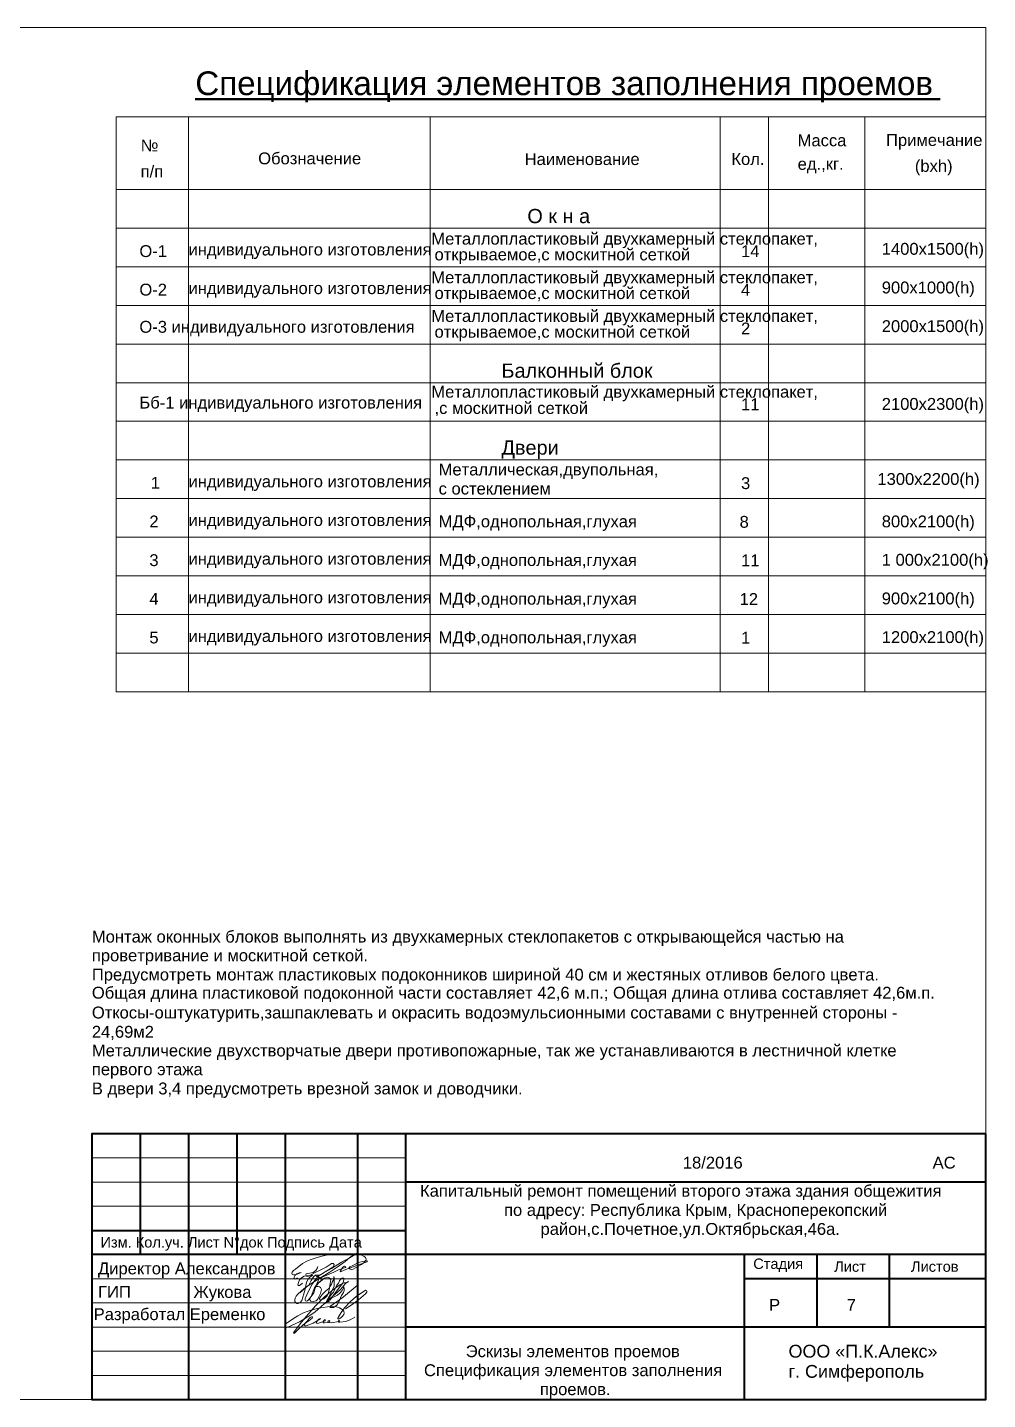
# Model space of a CAD drawing. Header units: millimetres. Extents: x 1372 to 666090, y 1285 to 31551.
# Drawn here: x 357527 to 377199, y 1997 to 30115 of the extents above; entities that cross this region are included whole.
import ezdxf

# ---------------------------------------------------------------- set-up
doc = ezdxf.new("R2010")
doc.units = ezdxf.units.MM
for name, color, linetype in [('PDF _2D-чертеж - Общий', 7, 'Continuous'), ('PDF _ar_note', 7, 'Continuous'), ('PDF _Слой ArchiCAD', 7, 'Continuous'), ('PDF _Текст', 7, 'Continuous')]:
    doc.layers.add(name, color=color, linetype=linetype)
doc.styles.add('PDF Arial', font='arial.ttf')

msp = doc.modelspace()

# ---------------------------------------------------------------- linework, layer by layer
at = {"layer": 'PDF _2D-чертеж - Общий', "lineweight": 40}
msp.add_lwpolyline([(377163.4, 7442.2), (358846.6, 7442.2), (358846.6, 1996.6), (377163.4, 1996.6)], close=True, dxfattribs=at)
msp.add_lwpolyline([(377163.4, 7442.2), (358846.6, 7442.2), (358846.6, 1996.6), (377163.4, 1996.6)], close=True, dxfattribs=at)
for points in [[(377163.4, 7442.2), (358846.6, 7442.2)], [(358846.6, 7442.2), (358846.6, 1996.6)], [(377163.4, 7442.2), (358846.6, 7442.2)], [(358846.6, 7442.2), (358846.6, 1996.6)], [(359836.7, 7442.2), (359836.7, 4966.9)], [(360826.8, 7442.2), (360826.8, 1996.6)], [(361816.9, 7442.2), (361816.9, 4966.9)], [(362807, 7442.2), (362807, 1996.6)], [(364292.2, 7442.2), (364292.2, 1996.6)], [(365282.3, 1996.6), (365282.3, 7442.2)], [(377163.4, 1996.6), (377163.4, 7442.2)], [(377163.4, 1996.6), (377163.4, 7442.2)], [(377163.4, 6452.1), (365282.3, 6452.1)], [(358846.6, 5462), (365282.3, 5462)], [(377163.4, 4966.9), (358846.6, 4966.9)], [(372212.9, 4966.9), (372212.9, 1996.6)], [(373698, 4966.9), (373698, 3481.8)], [(375183.2, 4966.9), (375183.2, 3481.8)], [(377163.4, 4471.9), (372212.9, 4471.9)], [(377163.4, 3481.8), (365282.3, 3481.8)], [(358846.6, 1996.6), (377163.4, 1996.6)], [(358846.6, 1996.6), (377163.4, 1996.6)]]:
    msp.add_lwpolyline(points, dxfattribs=at)
at = {"layer": 'PDF _ar_note', "lineweight": 20}
for points in [[(363057.3, 4491.8), (363032.1, 4472), (363010.9, 4466), (362993.4, 4479), (362989.8, 4504.6), (363013.5, 4546.5), (363046.4, 4575.7), (363097.5, 4590.3), (363137.6, 4603.1), (363055.5, 4566.6), (363017, 4551.8), (362977, 4550.2), (362949.6, 4566.6), (362945, 4585.3), (362949.6, 4604.9), (362977.6, 4642.3), (363016.2, 4671.5), (363165, 4782), (363280, 4843), (363402.2, 4889.6), (363528.6, 4928.6), (363657.7, 4957.2), (363836, 4975.3), (364015.4, 4982.7), (364144.3, 4987.8), (364272.7, 4982.7), (364354.4, 4966.3), (364427.8, 4929.8), (364452.2, 4906.6), (364464.3, 4876.9), (364457.6, 4846.6), (364438.8, 4820.3), (364372.7, 4767), (364298.3, 4723.6), (364199.7, 4670.6), (364156.7, 4663.3), (364137.2, 4667.6), (364121.2, 4679.8), (364116, 4700.2), (364132, 4716.8), (364194.2, 4745.5), (364307.4, 4802), (364424.2, 4833.1), (364478.7, 4836.2), (364490.1, 4831.2), (364484.4, 4820.3), (364444.3, 4802), (364318.3, 4754.6), (364177.8, 4710.8), (364048.2, 4663.3), (363957.8, 4618.3), (363937.4, 4614.2), (363940.6, 4634.1), (363962.5, 4670.6), (363986.5, 4707.2), (364020, 4728.1), (364046.4, 4721.7), (364051.5, 4712.2), (364043.1, 4704.2), (364004.4, 4690.7), (363900.4, 4656), (363803.7, 4610.4), (363612.1, 4524.6), (363440.5, 4438.9), (363251.1, 4315.1), (363139.3, 4219.8), (363107.1, 4181.1), (363155.8, 4227.2), (363229.9, 4301.2), (363310.8, 4357.3), (363396.5, 4406.5), (363712.4, 4601), (363876.2, 4710.3), (364034, 4827.9), (364135.7, 4909.5), (364244.4, 4980), (364267.8, 4989.8), (364254.8, 4977.9), (364137.9, 4906.5), (363964.3, 4810.2), (363759, 4682.2), (363525.8, 4551.6), (363468.9, 4515.1), (363450.4, 4511.7), (363443.4, 4527.6), (363449.8, 4545.3), (363477.6, 4545.3), (363517.7, 4546.5), (363554.9, 4563.4), (363627.2, 4615), (363783.1, 4707.5), (363807.4, 4734.2), (363812.2, 4765.8), (363791.9, 4787.4), (363759.3, 4783.7), (363728.6, 4762), (363648.1, 4712.9), (363562.5, 4672), (363396.5, 4584.6), (363301.5, 4531.4), (363270.3, 4519.2), (363241.9, 4525), (363230.5, 4551.6), (363238.6, 4570.8), (363258.7, 4579.8), (363315.4, 4584.6), (363382.1, 4600.3), (363437.1, 4639.1), (363470.1, 4696.6), (363478.9, 4726.5)], [(363159.9, 4381.7), (363123.4, 4348.9), (363101.8, 4332.6), (363079.6, 4332.4), (363069.8, 4350.7), (363072.3, 4374.4), (363103.4, 4447.4), (363144, 4492.4), (363196.5, 4522.4), (363256.7, 4535.2), (363318.7, 4540.3), (363355.2, 4544.1), (363372.5, 4544.3), (363355.8, 4533.9), (363319.7, 4508.6), (363278.8, 4464.3), (363253.8, 4417.8), (363237.5, 4367.3), (363215.5, 4261.5), (363191.2, 4163.3), (363146.3, 4028.6), (363118.1, 3987.1), (363077.2, 3963.4), (363049.6, 3964), (363025.5, 3976.8), (363008.7, 4003), (363003.4, 4038.6), (363010.3, 4074.5), (363032.7, 4117.7), (363065, 4154.6), (363141.2, 4221.6), (363188.9, 4265.2), (363289.6, 4343.3), (363343, 4435.9), (363375.6, 4488.7), (363398.7, 4524.8), (363431, 4547.7), (363457.3, 4547.5), (363480.3, 4534.5), (363494.7, 4512.4), (363499.7, 4486.1), (363483, 4423.6), (363458.3, 4373.5), (363440.7, 4319.8), (363432.8, 4307.5), (363415.2, 4256.4), (363392.3, 4186), (363343, 4109.4), (363285.8, 4039), (363267.5, 4021.9), (363245.3, 4014.4), (363227.1, 4020.8), (363215.4, 4036.4), (363215.7, 4065.2), (363228.6, 4093.6), (363274.4, 4190.4), (363303.1, 4252.8), (363327.2, 4301.3), (363358.9, 4362), (363396.5, 4406.5), (363432.4, 4458.4), (363452.4, 4481), (363477.7, 4496.7), (363507.6, 4500.9), (363532.7, 4488), (363541.9, 4450.9), (363535.7, 4427.4), (363521.7, 4407.8), (363490.9, 4385.8), (363460.1, 4350.6), (363438.6, 4330.1), (363433.8, 4321), (363438.1, 4312.7), (363459.4, 4310.4), (363483.8, 4316.3), (363508.3, 4309.7), (363528.7, 4292.5), (363549.6, 4255.4), (363546.3, 4223), (363530.5, 4167.5), (363497.9, 4105), (363483, 4064.5), (363465.9, 4039.2), (363442.7, 4020.2), (363384.4, 4003.8), (363336.2, 4014.8), (363319.8, 4029.4), (363313.1, 4050.5), (363322, 4080.9), (363339.8, 4109.2), (363379.4, 4218.7), (363406.9, 4287.8), (363447.8, 4349.5), (363507.4, 4403.3), (363572.5, 4451.4), (363616.3, 4483.6), (363665.3, 4501.5), (363711.7, 4491.6), (363729.1, 4476.7), (363739.8, 4455.9), (363738.6, 4415), (363726.1, 4373.8), (363709.4, 4243), (363688.7, 4167.8), (363665.7, 4125.5), (363635.4, 4089.2), (363598.2, 4060.6), (363554.7, 4041.9), (363517.8, 4042.3), (363508.3, 4053.9), (363509.6, 4069.5), (363529.9, 4104.6), (363574, 4159.4), (363636.4, 4218.7), (363701.8, 4273.4), (363732.2, 4322.1), (363753.5, 4361.6), (363770.2, 4405.7), (363788.5, 4434.6), (363801.9, 4470.6), (363806.7, 4509.1), (363806.7, 4521.3), (363808.2, 4489.4), (363812.8, 4417.9), (363812.8, 4360.1), (363808.2, 4323.6), (363777, 4242.5), (363733.7, 4165.4), (363707.9, 4113.7), (363688.1, 4075.7), (363660.7, 4027.1), (363639.7, 3985.4), (363633.3, 3979.6), (363624.8, 3968.3), (363635.6, 3972.7), (363657.1, 3994.8), (363680.5, 4036.2), (363691.1, 4057.5), (363716.2, 4082.6), (363724.6, 4109.2), (363755.2, 4155.2), (363794.5, 4197.4), (363815.8, 4236.9), (363855.4, 4316), (363872.1, 4346.4), (363899.5, 4382.9), (363923.8, 4430.1), (363940.5, 4455.9), (363957.8, 4476), (363980.1, 4487.9), (364002.9, 4485.2), (364015.4, 4468.6), (364012, 4448.3), (363998.3, 4405.7), (363980.5, 4376.3), (363838.6, 4192.8), (363730.7, 4039.2), (363713.9, 4012.4), (363689.6, 3999.7), (363679.6, 4004.1), (363681.4, 4015.3), (363707.9, 4045.9), (363764, 4080.5), (363825, 4107.7), (363878.2, 4137.6), (363925.3, 4176.1), (363972, 4234.5), (363999.3, 4282.8), (364012.4, 4304.4), (364016.6, 4282.5), (364013.9, 4234.2), (363999.8, 4188.3), (363964.9, 4129), (363943.6, 4078.8), (363901, 3987.5), (363872.1, 3938.9), (363834.1, 3900.8), (363797.6, 3886.3), (363758, 3882.6), (363732.1, 3885.2), (363722.8, 3892.5), (363745.7, 3920.4), (363898, 4024), (364004.4, 4103.1), (364282, 4332)], [(364045.5, 3857.2), (364179.8, 3945), (364311.2, 4042.6), (364453.1, 4165.2), (364479.4, 4199.4), (364481.9, 4217.8), (364474.1, 4233.5), (364450.3, 4235.4), (364424.9, 4218.4), (364268.5, 4116), (364140.3, 4002.3), (364025.8, 3873.4), (363952.9, 3784), (363892.1, 3678.8), (363886.4, 3663.9), (363889.6, 3650.9), (363912.4, 3649.7), (363945.3, 3671.2), (363991.6, 3712.8), (364008.3, 3737), (364016.3, 3765), (364007.4, 3806.8), (363972, 3842.3), (363919.3, 3874.3), (363861.7, 3895.5), (363767.9, 3903.8), (363672.9, 3895.5), (363499, 3872.6), (363334.7, 3827), (363184.2, 3775.3), (363067.1, 3712.9), (362957.6, 3646), (362866.3, 3582.1), (362825, 3554.7), (362799.4, 3516.8), (362798.9, 3498), (362807, 3481.8), (362833, 3473.6), (362863.3, 3481.8), (362939.3, 3513.7), (363102.1, 3592.8), (363261.5, 3685), (363412.3, 3790.5), (363737.8, 4071.8), (363882, 4195.1), (363950, 4260.5), (364011.5, 4331.9), (364047, 4377.7), (364091.3, 4411.7), (364101.9, 4414.4), (364096, 4408.9), (364040.4, 4391.2), (364010.3, 4386.4), (363966.9, 4369.7), (363926.7, 4345), (363795.6, 4255.3), (363613.4, 4098.6), (363436.3, 3921.5), (363284.8, 3756.1), (363141, 3584.1), (362990.4, 3384.9), (362978, 3365.1), (362982.8, 3353), (363005.6, 3362.1), (363102.9, 3459.4), (363220, 3562.8), (363293.1, 3608.8), (363359.9, 3661.7), (363369.1, 3684.5), (363358.9, 3690.9), (363344.7, 3689.1), (363319.2, 3675.6), (363298.7, 3654.6), (363261.1, 3605.4), (363226.1, 3570.4), (363198.6, 3529.4), (363197.8, 3513.4), (363210.9, 3505), (363239.8, 3509.6), (363379.7, 3562.8), (363464.9, 3610), (363515.1, 3637.4), (363527.2, 3649.5), (363528.5, 3656), (363522.2, 3656.1), (363496.7, 3641), (363452.7, 3586.7), (363447.6, 3561), (363464.9, 3552.3), (363491.6, 3561), (363570.8, 3590.4), (363624.3, 3613.1), (363635.3, 3627), (363627.5, 3634.3), (363609.6, 3627), (363585.4, 3592.6), (363587.6, 3569.1), (363611.8, 3569.1), (363672, 3575.7), (363697.4, 3579.6), (363717.5, 3592.6), (363721.1, 3612.4), (363707.8, 3617.7), (363691.1, 3608), (363683, 3589.6), (363699.1, 3578.6), (363757.8, 3572), (363899.3, 3596.2), (363914.8, 3601), (363923.5, 3611.6), (363913.7, 3620.8), (363897.9, 3605.8), (363901.5, 3586), (363924.2, 3580.1), (364042.7, 3596.9), (364141.6, 3632.4), (364234.7, 3683.6)]]:
    msp.add_lwpolyline(points, dxfattribs=at)
at = {"layer": 'PDF _Слой ArchiCAD', "lineweight": 20}
for points in [[(338054.6, 30115.4), (377163.4, 30115.4), (377163.4, 1996.6), (338054.6, 1996.6)], [(377163.4, 26796), (359341.7, 26796)], [(377163.4, 22835.6), (359341.7, 22835.6)]]:
    msp.add_lwpolyline(points, close=True, dxfattribs=at)
at = {"layer": 'PDF _Слой ArchiCAD', "lineweight": 50}
msp.add_lwpolyline([(360966.2, 28646.3), (376228.4, 28646.3)], dxfattribs=at)
at = {"layer": 'PDF _Слой ArchiCAD', "lineweight": 20}
for points in [[(377163.4, 16499), (359341.7, 16499), (359341.7, 28281.1), (377163.4, 28281.1)], [(360826.8, 28281.1), (360826.8, 16499)], [(365777.3, 28281.1), (365777.3, 16499)], [(371717.8, 28281.1), (371717.8, 16499)], [(372707.9, 28281.1), (372707.9, 16499)], [(374688.1, 28281.1), (374688.1, 16499)], [(359341.7, 26003.9), (377163.4, 26003.9)], [(359341.7, 25211.8), (377163.4, 25211.8)], [(359341.7, 24419.7), (377163.4, 24419.7)], [(359341.7, 23627.7), (377163.4, 23627.7)], [(359341.7, 22043.5), (377163.4, 22043.5)], [(359341.7, 21251.4), (377163.4, 21251.4)], [(359341.7, 20459.4), (377163.4, 20459.4)], [(359341.7, 19667.3), (377163.4, 19667.3)], [(359341.7, 18875.2), (377163.4, 18875.2)], [(359341.7, 18083.1), (377163.4, 18083.1)], [(359341.7, 17291.1), (377163.4, 17291.1)], [(358846.6, 6947.1), (365282.3, 6947.1)], [(358846.6, 6452.1), (365282.3, 6452.1)], [(358846.6, 5957), (365282.3, 5957)], [(358846.6, 4471.9), (365282.3, 4471.9)], [(365282.3, 3976.8), (358846.6, 3976.8)], [(358846.6, 3481.8), (365282.3, 3481.8)], [(358846.6, 2986.7), (365282.3, 2986.7)], [(358846.6, 2491.7), (365282.3, 2491.7)]]:
    msp.add_lwpolyline(points, dxfattribs=at)

# ---------------------------------------------------------------- texts
at = {"layer": 'PDF _Текст', "attachment_point": 7, "style": 'PDF Arial'}
for s, insert, char_height in [('Спецификация элементов заполнения проемов', (360966.2, 28581.7), 485.987), ('Масса', (373308.1, 27676.6), 242.99), ('Примечание', (375119.3, 27613.6), 242.99), ('№', (359846.6, 27574.8), 243), ('Обозначение', (362254.4, 27307.3), 242.994), ('п/п', (359846.6, 27037.6), 242.99), ('Наименование', (367714.3, 27292.4), 242.994), ('Кол.', (371950.3, 27293.4), 242.99), ('ед.,кг.', (373308.1, 27127.1), 242.99), ('(bxh)', (375709.8, 27083.1), 242.99), ('О к н а', (367769.4, 26100.5), 291.59), ('Металлопластиковый двухкамерный cтеклопакет,', (365802.1, 25591.9), 242.994), ('О-1', (359820.5, 25407), 242.99), ('индивидуального изготовления', (360826.8, 25369.8), 242.994), ('открываемое,с москитной сеткой', (365868, 25268.4), 242.994), ('14', (372148.2, 25408.5), 242.99), ('1400х1500(h)', (375031.5, 25383.5), 242.994), ('Металлопластиковый двухкамерный стеклопакет,', (365802.1, 24799.8), 242.994), ('О-2', (359820.5, 24617.7), 242.99), ('индивидуального изготовления', (360826.8, 24577.7), 242.994), ('открываемое,с москитной сеткой', (365868, 24476.3), 242.994), ('4', (372148.2, 24616.4), 243), ('900х1000(h)', (375031.5, 24591.4), 242.994), ('Металлопластиковый двухкамерный стеклопакет,', (365802.1, 24007.7), 242.994), ('О-3 индивидуального изготовления', (359820.5, 23785.6), 242.994), ('открываемое,с москитной сеткой', (365868, 23684.3), 242.994), ('2', (372148.2, 23824.4), 243), ('2000х1500(h)', (375031.5, 23799.3), 242.994), ('Балконный блок', (367239.5, 22932.5), 291.593), ('Металлопластиковый двухкамерный стеклопакет,', (365802.1, 22455.1), 242.994), ('Бб-1 индивидуального изготовления', (359820.5, 22233), 242.994), ('11', (372148.2, 22271.7), 242.99), ('2100х2300(h)', (375031.5, 22205.8), 242.994), (',с москитной сеткой', (365868, 22149.9), 242.994), ('Двери', (367239.5, 21272.2), 291.59), ('Металлическая,двупольная,', (365951.6, 20861.6), 242.994), ('1', (360054.9, 20661.7), 243), ('индивидуального изготовления', (360826.8, 20617.3), 242.994), ('3', (372148.2, 20651.6), 243), ('1300х2200(h)', (374942.2, 20667.1), 242.994), ('с остеклением', (365951.6, 20540.1), 242.994), ('2', (360025.2, 19869.6), 243), ('индивидуального изготовления', (360826.8, 19825.3), 242.994), ('МДФ,однопольная,глухая', (365951.6, 19798), 242.994), ('8', (372118.6, 19859.5), 243), ('800х2100(h)', (375031.5, 19798), 242.994), ('3', (360025.2, 19073.2), 243), ('индивидуального изготовления', (360826.8, 19033.2), 242.994), ('МДФ,однопольная,глухая', (365951.6, 19006), 242.994), ('11', (372148.2, 19071.9), 242.99), ('1 000х2100(h)', (375031.5, 19011.2), 242.994), ('4', (360025.2, 18285.5), 243), ('индивидуального изготовления', (360826.8, 18241.1), 242.994), ('МДФ,однопольная,глухая', (365951.6, 18213.9), 242.994), ('12', (372118.6, 18279.8), 242.99), ('900х2100(h)', (375031.5, 18219.2), 242.994), ('5', (360025.2, 17489), 243), ('МДФ,однопольная,глухая', (365951.6, 17421.8), 242.994), ('1', (372148.2, 17487.8), 243), ('1200х2100(h)', (375031.5, 17427.1), 242.994), ('индивидуального изготовления', (360826.8, 17449), 242.994), ('Монтаж оконных блоков выполнять из двухкамерных стеклопакетов с открывающейся частью на', (358846.7, 11289.1), 242.994), ('проветривание и москитной сеткой.', (358846.7, 10904.2), 242.994), ('Предусмотреть монтаж пластиковых подоконников шириной 40 см и жестяных отливов белого цвета.', (358846.7, 10511.1), 242.994), ('Общая длина пластиковой подоконной части составляет 42,6 м.п.; Общая длина отлива составляет 42,6м.п.', (358846.7, 10142.5), 242.9935), ('Откосы-оштукатурить,зашпаклевать и окрасить водоэмульсионными составами с внутренней стороны -', (358846.7, 9733.2), 242.994), ('24,69м2', (358846.7, 9366.7), 242.99), ('Металлические двухстворчатые двери противопожарные, так же устанавливаются в лестничной клетке', (358846.7, 8955.3), 242.994), ('первого этажа', (358846.7, 8570.4), 242.994), ('В двери 3,4 предусмотреть врезной замок и доводчики.', (358846.7, 8177.3), 242.994), ('18/2016', (370955.1, 6727), 242.99), ('АС', (376074.3, 6727), 242.99), ('Капитальный ремонт помещений второго этажа здания общежития', (365570.8, 6080.4), 242.994), ('по адресу: Республика Крым, Красноперекопский', (367291.9, 5687.4), 242.994), ('район,с.Почетное,ул.Октябрьская,46а.', (368039.8, 5298.4), 242.994), ('Изм. Кол.уч. Лист N°док Подпись Дата', (359023, 5048.2), 213.834), ('Директор Александров', (358973.1, 4489.2), 242.994), ('Стадия', (372399, 4611.3), 213.83), ('Лист', (374057.4, 4611.6), 213.83), ('Листов', (375631.5, 4611.6), 213.83), ('ГИП', (358973.1, 4081.8), 242.99), ('Жукова', (360927.1, 4006.3), 242.99), ('Р', (372722.5, 3815), 243), ('7', (374313.9, 3815), 243), ('Разработал Еременко', (358883.7, 3551.2), 242.994), ('Эскизы элементов проемов', (366507.2, 2791.9), 242.994), ('ООО «П.К.Алекс»', (373121.9, 2852), 262.434), ('Спецификация элементов заполнения', (365651.7, 2402.9), 242.994), ('г. Симферополь', (373121.9, 2363.7), 262.434), ('проемов.', (368028, 2014), 242.99)]:
    msp.add_mtext(s, dxfattribs=dict(at, insert=insert, char_height=char_height))

doc.saveas('drawing.dxf')
